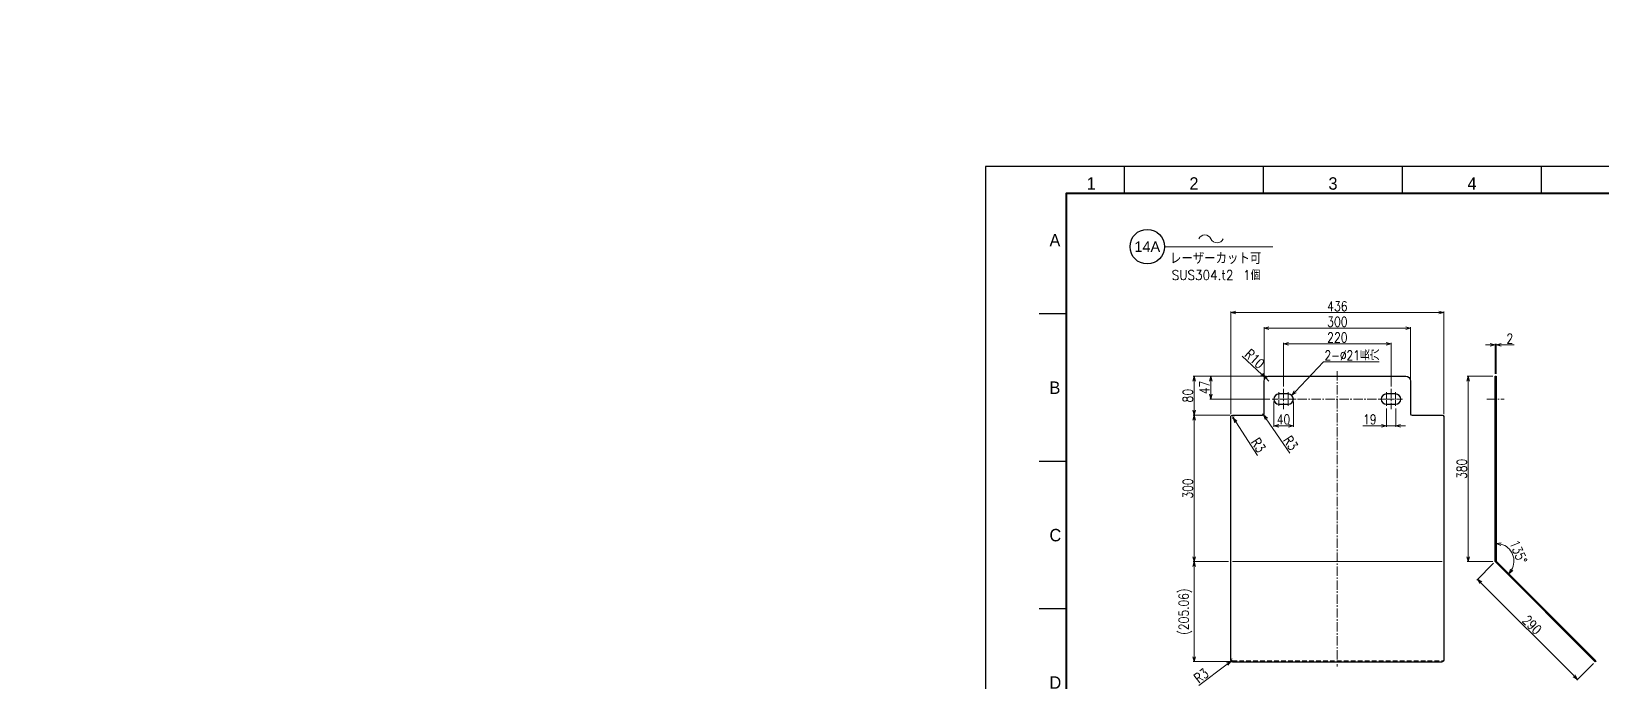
# Model space of a CAD drawing. Header units: millimetres. Extents: x 0 to 51411, y 0 to 16902.
# Drawn here: x 7030 to 10246, y 1986 to 3319 of the extents above; entities that cross this region are included whole.
import ezdxf
from ezdxf import colors
from ezdxf.entities.mleader import LeaderData, LeaderLine
from ezdxf.enums import TextEntityAlignment as Align
from ezdxf.math import Vec2, Vec3

# ---------------------------------------------------------------- set-up
doc = ezdxf.new("R2010")
doc.units = ezdxf.units.MM
doc.linetypes.add('CENTER2', pattern=[28.575, 19.05, -3.175, 3.175, -3.175])
doc.linetypes.add('HIDDEN2', pattern=[4.7625, 3.175, -1.5875])
for name, color, linetype, lineweight in [('01_外形線', 7, 'Continuous', 25), ('02_細線', 5, 'Continuous', 13), ('03_かくれ線', 6, 'HIDDEN2', 13), ('04_中心線', 1, 'CENTER2', 9), ('06_文字', 7, 'Continuous', 13), ('07_寸法線', 3, 'Continuous', 9), ('99_図枠', 7, 'Continuous', 40)]:
    doc.layers.add(name, color=color, linetype=linetype, lineweight=lineweight)
doc.layers.add('10_補助線', color=8, linetype='Continuous', lineweight=13, plot=False)
doc.styles.add('KSS_TXT', font='txt.shx', dxfattribs={"bigfont": 'extfont2.shx'})
doc.styles.get("Standard").update_dxf_attribs({"font": 'arial.ttf'})
doc.styles.add('寸法用', font='simplex.shx', dxfattribs={"width": 0.8, "bigfont": '@extfont2.shx'})
doc.styles.add('表題用', font='MS PGothic.ttf')
doc.dimstyles.new('機械製図用', dxfattribs={"dimtxt": 3.5, "dimasz": 3.5, "dimexe": 2, "dimexo": 0, "dimgap": 1.2, "dimtad": 1, "dimdsep": 46, "dimtxsty": '寸法用', "dimblk": 'OPEN30', "dimcen": 0, "dimclrd": 256, "dimclre": 256, "dimclrt": 7, "dimazin": 2, "dimtm": 1e-09, "dimtfac": 0.75, "dimtmove": 0, "dimatfit": 3, "dimldrblk": 'OPEN30', "dimfxl": 1, "dimlwd": -1, "dimlwe": -1, "dimarcsym": 0})
doc.dimstyles.new('機械製図用$3', dxfattribs={"dimtxt": 3.5, "dimasz": 3.5, "dimexe": 2, "dimexo": 0, "dimgap": 1.2, "dimtad": 1, "dimtih": 1, "dimtoh": 1, "dimdsep": 46, "dimtxsty": '寸法用', "dimblk": 'OPEN30', "dimcen": 0, "dimsd1": 1, "dimclrd": 256, "dimclre": 256, "dimclrt": 7, "dimazin": 2, "dimtm": 1e-09, "dimtfac": 0.75, "dimtofl": 0, "dimtmove": 0, "dimatfit": 3, "dimldrblk": 'OPEN30', "dimfxl": 1, "dimlwd": -1, "dimlwe": -1, "dimarcsym": 0})

# ---------------------------------------------------------------- blocks, each defined once
blk = doc.blocks.new('_Open30')
at = {"color": 0, "linetype": 'ByBlock', "lineweight": -2}
for p, q in [((-1, 0.27), (0, 0)), ((0, 0), (-1, -0.27)), ((0, 0), (-1, 0))]:
    blk.add_line(p, q, dxfattribs=at)
blk = doc.blocks.new('*D937')
at = {"layer": '07_寸法線', "transparency": 16777216}
for p, q in [((9482.2, 2612.2), (9444.1, 2612.2)), ((9446.1, 2602.2), (9446.1, 2575.2)), ((9566.7, 2565.2), (9444.1, 2565.2))]:
    blk.add_line(p, q, dxfattribs=at)
at = {"layer": 'Defpoints', "color": 0, "transparency": 16777216}
for p in [(9487.2, 2612.2), (9446.1, 2565.2), (9571.7, 2565.2)]:
    blk.add_point(p, dxfattribs=at)
at = {"layer": '07_寸法線', "transparency": 16777216, "xscale": 10, "yscale": 10, "zscale": 10}
for p, rotation in [((9446.1, 2612.2), 90), ((9446.1, 2565.2), 270)]:
    blk.add_blockref('_Open30', p, dxfattribs=dict(at, rotation=rotation))
at = {"layer": '07_寸法線', "color": 7, "transparency": 16777216, "insert": (9433.1, 2588.7), "char_height": 20, "attachment_point": 5, "rotation": 90, "style": '寸法用'}
blk.add_mtext('47', dxfattribs=at)
blk = doc.blocks.new('*U928')
at = {"layer": '04_中心線', "color": 0, "linetype": 'CENTER2', "transparency": 16777216}
for p, q in [((-14, 0), (-2.1, 0)), ((0, 2.1), (0, 14)), ((2.1, 0), (14, 0)), ((0, -14), (0, -2.1))]:
    blk.add_line(p, q, dxfattribs=at)
at = {"layer": '04_中心線', "color": 0, "linetype": 'Continuous', "transparency": 16777216}
for p, q in [((-1.05, 0), (1.05, 0)), ((0, -1.05), (0, 1.05))]:
    blk.add_line(p, q, dxfattribs=at)
blk = doc.blocks.new('*U929')
at = {"layer": '04_中心線', "color": 0, "linetype": 'CENTER2', "transparency": 16777216}
for p, q in [((-14, 0), (-2.1, 0)), ((0, 2.1), (0, 14)), ((2.1, 0), (14, 0)), ((0, -14), (0, -2.1))]:
    blk.add_line(p, q, dxfattribs=at)
at = {"layer": '04_中心線', "color": 0, "linetype": 'Continuous', "transparency": 16777216}
for p, q in [((-1.05, 0), (1.05, 0)), ((0, -1.05), (0, 1.05))]:
    blk.add_line(p, q, dxfattribs=at)
blk = doc.blocks.new('*U926')
at = {"layer": '04_中心線', "color": 0, "linetype": 'CENTER2', "transparency": 16777216}
for p, q in [((-14, 0), (-2.1, 0)), ((0, 2.1), (0, 14)), ((2.1, 0), (14, 0)), ((0, -14), (0, -2.1))]:
    blk.add_line(p, q, dxfattribs=at)
at = {"layer": '04_中心線', "color": 0, "linetype": 'Continuous', "transparency": 16777216}
for p, q in [((-1.05, 0), (1.05, 0)), ((0, -1.05), (0, 1.05))]:
    blk.add_line(p, q, dxfattribs=at)
blk = doc.blocks.new('*U927')
at = {"layer": '04_中心線', "color": 0, "linetype": 'CENTER2', "transparency": 16777216}
for p, q in [((-14, 0), (-2.1, 0)), ((0, 2.1), (0, 14)), ((2.1, 0), (14, 0)), ((0, -14), (0, -2.1))]:
    blk.add_line(p, q, dxfattribs=at)
at = {"layer": '04_中心線', "color": 0, "linetype": 'Continuous', "transparency": 16777216}
for p, q in [((-1.05, 0), (1.05, 0)), ((0, -1.05), (0, 1.05))]:
    blk.add_line(p, q, dxfattribs=at)
blk = doc.blocks.new('*D932')
at = {"layer": '07_寸法線', "transparency": 16777216}
for p, q in [((9595.2, 2591.2), (9595.2, 2680.3)), ((9805.2, 2678.3), (9605.2, 2678.3)), ((9815.2, 2591.2), (9815.2, 2680.3))]:
    blk.add_line(p, q, dxfattribs=at)
at = {"layer": 'Defpoints', "color": 0, "transparency": 16777216}
for p in [(9595.2, 2678.3), (9595.2, 2586.2), (9815.2, 2586.2)]:
    blk.add_point(p, dxfattribs=at)
at = {"layer": '07_寸法線', "transparency": 16777216, "xscale": 10, "yscale": 10, "zscale": 10, "rotation": 180}
blk.add_blockref('_Open30', (9595.2, 2678.3), dxfattribs=at)
at = {"layer": '07_寸法線', "transparency": 16777216, "xscale": 10, "yscale": 10, "zscale": 10}
blk.add_blockref('_Open30', (9815.2, 2678.3), dxfattribs=at)
at = {"layer": '07_寸法線', "color": 7, "transparency": 16777216, "insert": (9705.2, 2691.3), "char_height": 20, "attachment_point": 5, "style": '寸法用'}
blk.add_mtext('220', dxfattribs=at)
blk = doc.blocks.new('*D936')
at = {"layer": '07_寸法線', "transparency": 16777216}
for p, q in [((9555.2, 2607.2), (9555.2, 2712.4)), ((9845.2, 2710.4), (9565.2, 2710.4)), ((9855.2, 2607.2), (9855.2, 2712.4))]:
    blk.add_line(p, q, dxfattribs=at)
at = {"layer": 'Defpoints', "color": 0, "transparency": 16777216}
for p in [(9555.2, 2710.4), (9555.2, 2602.2), (9855.2, 2602.2)]:
    blk.add_point(p, dxfattribs=at)
at = {"layer": '07_寸法線', "transparency": 16777216, "xscale": 10, "yscale": 10, "zscale": 10, "rotation": 180}
blk.add_blockref('_Open30', (9555.2, 2710.4), dxfattribs=at)
at = {"layer": '07_寸法線', "transparency": 16777216, "xscale": 10, "yscale": 10, "zscale": 10}
blk.add_blockref('_Open30', (9855.2, 2710.4), dxfattribs=at)
at = {"layer": '07_寸法線', "color": 7, "transparency": 16777216, "insert": (9705.2, 2723.4), "char_height": 20, "attachment_point": 5, "style": '寸法用'}
blk.add_mtext('300', dxfattribs=at)
blk = doc.blocks.new('*D933')
at = {"layer": '07_寸法線', "transparency": 16777216}
for p, q in [((9487.2, 2534.2), (9487.2, 2744.4)), ((9913.2, 2742.4), (9497.2, 2742.4)), ((9923.2, 2534.2), (9923.2, 2744.4))]:
    blk.add_line(p, q, dxfattribs=at)
at = {"layer": 'Defpoints', "color": 0, "transparency": 16777216}
for p in [(9487.2, 2742.4), (9487.2, 2529.2), (9923.2, 2529.2)]:
    blk.add_point(p, dxfattribs=at)
at = {"layer": '07_寸法線', "transparency": 16777216, "xscale": 10, "yscale": 10, "zscale": 10, "rotation": 180}
blk.add_blockref('_Open30', (9487.2, 2742.4), dxfattribs=at)
at = {"layer": '07_寸法線', "transparency": 16777216, "xscale": 10, "yscale": 10, "zscale": 10}
blk.add_blockref('_Open30', (9923.2, 2742.4), dxfattribs=at)
at = {"layer": '07_寸法線', "color": 7, "transparency": 16777216, "insert": (9705.2, 2755.4), "char_height": 20, "attachment_point": 5, "style": '寸法用'}
blk.add_mtext('436', dxfattribs=at)
blk = doc.blocks.new('*D934')
at = {"layer": '07_寸法線', "transparency": 16777216}
for p, q in [((9805.7, 2546.2), (9805.7, 2508.5)), ((9824.7, 2546.2), (9824.7, 2508.5)), ((9795.7, 2510.5), (9757.6, 2510.5)), ((9824.7, 2510.5), (9805.7, 2510.5)), ((9834.7, 2510.5), (9844.7, 2510.5))]:
    blk.add_line(p, q, dxfattribs=at)
at = {"layer": 'Defpoints', "color": 0, "transparency": 16777216}
for p in [(9805.7, 2551.2), (9824.7, 2551.2), (9805.7, 2510.5)]:
    blk.add_point(p, dxfattribs=at)
at = {"layer": '07_寸法線', "transparency": 16777216, "xscale": 10, "yscale": 10, "zscale": 10}
blk.add_blockref('_Open30', (9805.7, 2510.5), dxfattribs=at)
at = {"layer": '07_寸法線', "transparency": 16777216, "xscale": 10, "yscale": 10, "zscale": 10, "rotation": 180}
blk.add_blockref('_Open30', (9824.7, 2510.5), dxfattribs=at)
at = {"layer": '07_寸法線', "color": 7, "transparency": 16777216, "insert": (9771.6, 2523.5), "char_height": 20, "attachment_point": 5, "style": '寸法用'}
blk.add_mtext('19', dxfattribs=at)
blk = doc.blocks.new('*D935')
at = {"layer": '07_寸法線', "transparency": 16777216}
for p, q in [((9575.2, 2560.2), (9575.2, 2508.5)), ((9615.2, 2560.2), (9615.2, 2508.5)), ((9605.2, 2510.5), (9585.2, 2510.5))]:
    blk.add_line(p, q, dxfattribs=at)
at = {"layer": 'Defpoints', "color": 0, "transparency": 16777216}
for p in [(9575.2, 2565.2), (9615.2, 2565.2), (9575.2, 2510.5)]:
    blk.add_point(p, dxfattribs=at)
at = {"layer": '07_寸法線', "transparency": 16777216, "xscale": 10, "yscale": 10, "zscale": 10, "rotation": 180}
blk.add_blockref('_Open30', (9575.2, 2510.5), dxfattribs=at)
at = {"layer": '07_寸法線', "transparency": 16777216, "xscale": 10, "yscale": 10, "zscale": 10}
blk.add_blockref('_Open30', (9615.2, 2510.5), dxfattribs=at)
at = {"layer": '07_寸法線', "color": 7, "transparency": 16777216, "insert": (9595.2, 2523.5), "char_height": 20, "attachment_point": 5, "style": '寸法用'}
blk.add_mtext('40', dxfattribs=at)
blk = doc.blocks.new('*D930')
at = {"layer": '07_寸法線', "transparency": 16777216}
for p, q in [((9676.7, 2641.6), (9618.7, 2580.1)), ((9790.8, 2641.6), (9676.7, 2641.6))]:
    blk.add_line(p, q, dxfattribs=at)
at = {"layer": 'Defpoints', "color": 0, "transparency": 16777216}
for p in [(9597.5, 2557.6), (9611.9, 2572.9)]:
    blk.add_point(p, dxfattribs=at)
at = {"layer": '07_寸法線', "transparency": 16777216, "xscale": 10, "yscale": 10, "zscale": 10, "rotation": 226.676243985185}
blk.add_blockref('_Open30', (9611.9, 2572.9), dxfattribs=at)
at = {"layer": '07_寸法線', "color": 7, "transparency": 16777216, "insert": (9735.3, 2654.6), "char_height": 20, "attachment_point": 5, "style": '寸法用'}
blk.add_mtext('2-∅21長穴', dxfattribs=at)
blk = doc.blocks.new('*D931')
at = {"layer": '07_寸法線', "transparency": 16777216}
for p, q in [((9560.2, 2612.2), (9410, 2612.2)), ((9412, 2602.2), (9412, 2542.2)), ((9485.2, 2532.2), (9410, 2532.2))]:
    blk.add_line(p, q, dxfattribs=at)
at = {"layer": 'Defpoints', "color": 0, "transparency": 16777216}
for p in [(9565.2, 2612.2), (9412, 2532.2), (9490.2, 2532.2)]:
    blk.add_point(p, dxfattribs=at)
at = {"layer": '07_寸法線', "transparency": 16777216, "xscale": 10, "yscale": 10, "zscale": 10}
for p, rotation in [((9412, 2612.2), 90), ((9412, 2532.2), 270)]:
    blk.add_blockref('_Open30', p, dxfattribs=dict(at, rotation=rotation))
at = {"layer": '07_寸法線', "color": 7, "transparency": 16777216, "insert": (9399, 2572.2), "char_height": 20, "attachment_point": 5, "rotation": 90, "style": '寸法用'}
blk.add_mtext('80', dxfattribs=at)
blk = doc.blocks.new('*D938')
at = {"layer": '07_寸法線', "transparency": 16777216}
for p, q in [((9485.2, 2532.2), (9410, 2532.2)), ((9412, 2522.2), (9412, 2242.2)), ((9482.2, 2232.2), (9410, 2232.2))]:
    blk.add_line(p, q, dxfattribs=at)
at = {"layer": 'Defpoints', "color": 0, "transparency": 16777216}
for p in [(9490.2, 2532.2), (9412, 2232.2), (9487.2, 2232.2)]:
    blk.add_point(p, dxfattribs=at)
at = {"layer": '07_寸法線', "transparency": 16777216, "xscale": 10, "yscale": 10, "zscale": 10}
for p, rotation in [((9412, 2532.2), 90), ((9412, 2232.2), 270)]:
    blk.add_blockref('_Open30', p, dxfattribs=dict(at, rotation=rotation))
at = {"layer": '07_寸法線', "color": 7, "transparency": 16777216, "insert": (9399, 2382.2), "char_height": 20, "attachment_point": 5, "rotation": 90, "style": '寸法用'}
blk.add_mtext('300', dxfattribs=at)
blk = doc.blocks.new('*D940')
at = {"layer": '07_寸法線', "transparency": 16777216}
for p, q in [((9482.2, 2232.2), (9410, 2232.2)), ((9412, 2222.2), (9412, 2037.2)), ((9485.2, 2027.2), (9410, 2027.2))]:
    blk.add_line(p, q, dxfattribs=at)
at = {"layer": 'Defpoints', "color": 0, "transparency": 16777216}
for p in [(9487.2, 2232.2), (9412, 2027.2), (9490.2, 2027.2)]:
    blk.add_point(p, dxfattribs=at)
at = {"layer": '07_寸法線', "transparency": 16777216, "xscale": 10, "yscale": 10, "zscale": 10}
for p, rotation in [((9412, 2232.2), 90), ((9412, 2027.2), 270)]:
    blk.add_blockref('_Open30', p, dxfattribs=dict(at, rotation=rotation))
at = {"layer": '07_寸法線', "color": 7, "transparency": 16777216, "insert": (9393.8, 2129.7), "char_height": 20, "attachment_point": 5, "rotation": 90, "style": '寸法用'}
blk.add_mtext('(205.06)', dxfattribs=at)
blk = doc.blocks.new('AM_BALLOON1')
at = {"transparency": 16777216}
blk.add_circle((0, 0), 5, dxfattribs=at)
blk.add_attdef('B_NUMBER', text='', height=3, dxfattribs=at).set_placement((0, 0), align=Align.MIDDLE_CENTER)
blk = doc.blocks.new('_OPEN')
at = {"color": 0, "linetype": 'ByBlock'}
for p, q in [((-1, 0.17), (0, 0)), ((0, 0), (-1, -0.17)), ((0, 0), (-1, 0))]:
    blk.add_line(p, q, dxfattribs=at)
blk = doc.blocks.new('*D1116')
at = {"layer": '07_寸法線', "transparency": 16777216}
for p, q in [((10023.5, 2612.2), (9971.3, 2612.2)), ((9973.3, 2602.2), (9973.3, 2242.2)), ((10023.5, 2232.2), (9971.3, 2232.2))]:
    blk.add_line(p, q, dxfattribs=at)
at = {"layer": 'Defpoints', "color": 0, "transparency": 16777216}
for p in [(10028.5, 2612.2), (9973.3, 2232.2), (10028.5, 2232.2)]:
    blk.add_point(p, dxfattribs=at)
at = {"layer": '07_寸法線', "transparency": 16777216, "xscale": 10, "yscale": 10, "zscale": 10}
for p, rotation in [((9973.3, 2612.2), 90), ((9973.3, 2232.2), 270)]:
    blk.add_blockref('_Open30', p, dxfattribs=dict(at, rotation=rotation))
at = {"layer": '07_寸法線', "color": 7, "transparency": 16777216, "insert": (9960.3, 2422.2), "char_height": 20, "attachment_point": 5, "rotation": 90, "style": '寸法用'}
blk.add_mtext('380', dxfattribs=at)
blk = doc.blocks.new('*D1117')
at = {"layer": '07_寸法線', "transparency": 16777216}
for p, q in [((10025, 2228.7), (9990.8, 2194.5)), ((9999.3, 2188.9), (10190.2, 1998)), ((10230, 2023.6), (10195.9, 1989.5))]:
    blk.add_line(p, q, dxfattribs=at)
at = {"layer": 'Defpoints', "color": 0, "transparency": 16777216}
for p in [(10028.5, 2232.2), (10233.6, 2027.2), (10197.3, 1990.9)]:
    blk.add_point(p, dxfattribs=at)
at = {"layer": '07_寸法線', "transparency": 16777216, "xscale": 10, "yscale": 10, "zscale": 10}
for p, rotation in [((9992.2, 2196), 135.000000000001), ((10197.3, 1990.9), 315.000000000001)]:
    blk.add_blockref('_Open30', p, dxfattribs=dict(at, rotation=rotation))
at = {"layer": '07_寸法線', "color": 7, "transparency": 16777216, "insert": (10104, 2102.6), "char_height": 20, "attachment_point": 5, "rotation": 315, "style": '寸法用'}
blk.add_mtext('290', dxfattribs=at)
blk = doc.blocks.new('*D1114')
at = {"layer": '07_寸法線', "transparency": 16777216}
blk.add_arc((10030.5, 2233.1), 36.4, 330.7827, 74.2173, dxfattribs=at)
at = {"layer": 'Defpoints', "color": 0, "transparency": 16777216}
for p in [(10030.5, 2532.2), (10030.5, 2233.9), (10031.1, 2232.5), (10066.9, 2233.1), (10235, 2028.6)]:
    blk.add_point(p, dxfattribs=at)
at = {"layer": '07_寸法線', "transparency": 16777216, "xscale": 10, "yscale": 10, "zscale": 10}
for p, rotation in [((10030.5, 2269.5), 172.1086465628188), ((10056.3, 2207.3), 232.8913534371822)]:
    blk.add_blockref('_Open30', p, dxfattribs=dict(at, rotation=rotation))
at = {"layer": '07_寸法線', "color": 7, "transparency": 16777216, "insert": (10076.2, 2252), "char_height": 20, "attachment_point": 5, "rotation": 292.5, "style": '寸法用'}
blk.add_mtext('135°', dxfattribs=at)
blk = doc.blocks.new('*D1115')
at = {"layer": '07_寸法線', "transparency": 16777216}
for p, q in [((10018.5, 2676.1), (10008.5, 2676.1)), ((10028.5, 2617.2), (10028.5, 2678.1)), ((10028.5, 2676.1), (10030.5, 2676.1)), ((10030.5, 2617.2), (10030.5, 2678.1)), ((10040.5, 2676.1), (10067.2, 2676.1))]:
    blk.add_line(p, q, dxfattribs=at)
at = {"layer": 'Defpoints', "color": 0, "transparency": 16777216}
for p in [(10030.5, 2676.1), (10028.5, 2612.2), (10030.5, 2612.2)]:
    blk.add_point(p, dxfattribs=at)
at = {"layer": '07_寸法線', "transparency": 16777216, "xscale": 10, "yscale": 10, "zscale": 10}
blk.add_blockref('_Open30', (10028.5, 2676.1), dxfattribs=at)
at = {"layer": '07_寸法線', "transparency": 16777216, "xscale": 10, "yscale": 10, "zscale": 10, "rotation": 180}
blk.add_blockref('_Open30', (10030.5, 2676.1), dxfattribs=at)
at = {"layer": '07_寸法線', "color": 7, "transparency": 16777216, "insert": (10058.8, 2689.1), "char_height": 20, "attachment_point": 5, "style": '寸法用'}
blk.add_mtext('2', dxfattribs=at)
blk = doc.blocks.new('*D1118')
at = {"layer": '07_寸法線', "transparency": 16777216}
for p, q in [((9510.5, 2653.4), (9550.6, 2615.9)), ((9565.2, 2602.2), (9557.9, 2609.1))]:
    blk.add_line(p, q, dxfattribs=at)
blk.add_arc((9565.2, 2602.2), 10, 90, 148.3055, dxfattribs=at)
at = {"layer": 'Defpoints', "color": 0, "transparency": 16777216}
for p in [(9557.9, 2609.1), (9565.2, 2602.2)]:
    blk.add_point(p, dxfattribs=at)
at = {"layer": '07_寸法線', "transparency": 16777216, "xscale": 10, "yscale": 10, "zscale": 10, "rotation": 316.8463070985426}
blk.add_blockref('_Open30', (9557.9, 2609.1), dxfattribs=at)
at = {"layer": '07_寸法線', "color": 7, "transparency": 16777216, "insert": (9535.8, 2647.6), "char_height": 20, "attachment_point": 5, "rotation": 316.8463, "style": '寸法用'}
blk.add_mtext('R10', dxfattribs=at)
blk = doc.blocks.new('*D1119')
at = {"layer": '07_寸法線', "transparency": 16777216}
for p, q in [((9552.2, 2535.2), (9553.9, 2532.8)), ((9608.1, 2454.4), (9559.6, 2524.5))]:
    blk.add_line(p, q, dxfattribs=at)
blk.add_arc((9552.2, 2535.2), 3, 270, 342.8836, dxfattribs=at)
at = {"layer": 'Defpoints', "color": 0, "transparency": 16777216}
for p in [(9552.2, 2535.2), (9553.9, 2532.8)]:
    blk.add_point(p, dxfattribs=at)
at = {"layer": '07_寸法線', "transparency": 16777216, "xscale": 10, "yscale": 10, "zscale": 10, "rotation": 124.6864027787888}
blk.add_blockref('_Open30', (9553.9, 2532.8), dxfattribs=at)
at = {"layer": '07_寸法線', "color": 7, "transparency": 16777216, "insert": (9609.5, 2475.2), "char_height": 20, "attachment_point": 5, "rotation": 304.6864, "style": '寸法用'}
blk.add_mtext('R3', dxfattribs=at)
blk = doc.blocks.new('*D1120')
at = {"layer": '07_寸法線', "transparency": 16777216}
for p, q in [((9490.2, 2529.2), (9491.8, 2526.7)), ((9541.5, 2449.8), (9497.2, 2518.3))]:
    blk.add_line(p, q, dxfattribs=at)
blk.add_arc((9490.2, 2529.2), 3, 264.7007, 0, dxfattribs=at)
at = {"layer": 'Defpoints', "color": 0, "transparency": 16777216}
for p in [(9490.2, 2529.2), (9491.8, 2526.7)]:
    blk.add_point(p, dxfattribs=at)
at = {"layer": '07_寸法線', "transparency": 16777216, "xscale": 10, "yscale": 10, "zscale": 10, "rotation": 122.8979136917908}
blk.add_blockref('_Open30', (9491.8, 2526.7), dxfattribs=at)
at = {"layer": '07_寸法線', "color": 7, "transparency": 16777216, "insert": (9543.5, 2470.6), "char_height": 20, "attachment_point": 5, "rotation": 302.8979, "style": '寸法用'}
blk.add_mtext('R3', dxfattribs=at)
blk = doc.blocks.new('*D1121')
at = {"layer": '07_寸法線', "transparency": 16777216}
for p, q in [((9489.9, 2030.2), (9487.5, 2028.4)), ((9421.3, 1978.3), (9479.5, 2022.3))]:
    blk.add_line(p, q, dxfattribs=at)
blk.add_arc((9489.9, 2030.2), 3, 90, 255.3041, dxfattribs=at)
at = {"layer": 'Defpoints', "color": 0, "transparency": 16777216}
for p in [(9487.5, 2028.4), (9489.9, 2030.2)]:
    blk.add_point(p, dxfattribs=at)
at = {"layer": '07_寸法線', "transparency": 16777216, "xscale": 10, "yscale": 10, "zscale": 10, "rotation": 37.1069218218463}
blk.add_blockref('_Open30', (9487.5, 2028.4), dxfattribs=at)
at = {"layer": '07_寸法線', "color": 7, "transparency": 16777216, "insert": (9426.5, 1998.5), "char_height": 20, "attachment_point": 5, "rotation": 37.1069, "style": '寸法用'}
blk.add_mtext('R3', dxfattribs=at)
blk = doc.blocks.new('p1ba05')
for centre, start, end in [((-2.95, 0.29), 24.2276, 155.5758), ((0, 1.62), 204.2276, 335.5758)]:
    blk.add_arc(centre, 1.62, start, end)

msp = doc.modelspace()

# ---------------------------------------------------------------- linework, layer by layer
at = {"layer": '01_外形線'}
msp.add_line((10028.508, 2532.224), (10030.508, 2532.224), dxfattribs=at)
msp.add_lwpolyline([(9487.159, 2029.284), (9487.159, 2529.224, -0.41421356), (9490.159, 2532.224), (9552.159, 2532.224, 0.41421356), (9555.159, 2535.224), (9555.159, 2602.224, -0.41421356), (9565.159, 2612.224), (9845.159, 2612.224, -0.41421356), (9855.159, 2602.224), (9855.159, 2535.224, 0.41421356), (9858.159, 2532.224), (9920.159, 2532.224, -0.41421356), (9923.159, 2529.224), (9923.159, 2029.284)], format="xyb", dxfattribs=at)
for points in [[(10030.508, 2233.881, 0.19891237), (10031.094, 2232.466), (10234.983, 2028.577), (10233.569, 2027.163), (10029.679, 2231.052, -0.19891237), (10028.508, 2233.881), (10028.508, 2532.224), (10028.508, 2612.224), (10030.508, 2612.224), (10030.508, 2532.224)], [(9604.659, 2575.724), (9585.659, 2575.724, 1), (9585.659, 2554.724), (9604.659, 2554.724, 1)], [(9824.659, 2575.724), (9805.659, 2575.724, 1), (9805.659, 2554.724), (9824.659, 2554.724, 1)]]:
    msp.add_lwpolyline(points, format="xyb", close=True, dxfattribs=at)
msp.add_lwpolyline([(9490.159, 2027.164), (9920.159, 2027.164)], dxfattribs=at)
msp.add_ellipse((9490.159, 2029.284), major_axis=(-3, 0), ratio=0.70666667, start_param=0, end_param=1.57079633, dxfattribs=at)
at = {"layer": '01_外形線', "extrusion": (0, 0, -1)}
msp.add_ellipse((9920.159, 2029.284), major_axis=(3, 0), ratio=0.70666667, start_param=0, end_param=1.57079633, dxfattribs=at)
at = {"layer": '02_細線'}
msp.add_line((9920.159, 2232.224), (9490.159, 2232.224), dxfattribs=at)
at = {"layer": '03_かくれ線', "ltscale": 3}
for p, q in [((10028.508, 2575.724), (10030.508, 2575.724)), ((10028.508, 2554.724), (10030.508, 2554.724)), ((9490.159, 2028.574), (9920.159, 2028.574))]:
    msp.add_line(p, q, dxfattribs=at)
msp.add_ellipse((9490.159, 2030.694), major_axis=(-3, 0), ratio=0.70666667, start_param=0, end_param=1.57079633, dxfattribs=at)
at = {"layer": '03_かくれ線', "ltscale": 3, "extrusion": (0, 0, -1)}
msp.add_ellipse((9920.159, 2030.694), major_axis=(3, 0), ratio=0.70666667, start_param=0, end_param=1.57079633, dxfattribs=at)
at = {"layer": '04_中心線'}
for p, q in [((9705.159, 2622.224), (9705.159, 2017.164)), ((9595.159, 2586.224), (9595.159, 2544.224)), ((9815.159, 2586.224), (9815.159, 2544.224)), ((9595.159, 2565.224), (9815.159, 2565.224)), ((10011.565, 2565.224), (10046.951, 2565.224))]:
    msp.add_line(p, q, dxfattribs=at)
at = {"layer": '07_寸法線'}
msp.add_line((9351.402, 2877.446), (9573.169, 2877.446), dxfattribs=at)
at = {"layer": '10_補助線'}
for p, q in [((10029.508, 2612.224), (10029.508, 2233.881)), ((10028.508, 2233.881), (10030.508, 2233.881)), ((10029.679, 2231.052), (10031.094, 2232.466)), ((10030.387, 2231.759), (10234.276, 2027.87))]:
    msp.add_line(p, q, dxfattribs=at)
for points in [[(10028.508, 2233.881), (10028.508, 2232.224), (10029.679, 2231.052)], [(10030.508, 2233.881), (10030.508, 2233.052), (10031.094, 2232.466)]]:
    msp.add_lwpolyline(points, dxfattribs=at)
msp.add_arc((10032.508, 2233.881), 3, 180, 225, dxfattribs=at)
at = {"layer": '99_図枠', "lineweight": 25}
for p, q in [((9269.047, 2986.574), (9269.047, 3041.731)), ((9553.87, 2986.574), (9553.87, 3041.731)), ((9838.693, 2986.574), (9838.693, 3041.731)), ((10123.516, 2986.574), (10123.516, 3041.731)), ((9149.526, 2739.615), (9094.369, 2739.615)), ((9149.526, 2437.499), (9094.369, 2437.499)), ((9149.526, 2135.384), (9094.369, 2135.384))]:
    msp.add_line(p, q, dxfattribs=at)
at = {"layer": '99_図枠'}
msp.add_lwpolyline([(9149.526, 679.962), (12346.943, 679.962), (12346.943, 2986.574), (9149.526, 2986.574)], close=True, dxfattribs=at)
at = {"layer": 'Defpoints'}
msp.add_lwpolyline([(8984.224, 625.051), (12402.1, 625.051), (12402.1, 3041.731), (8984.224, 3041.731)], close=True, dxfattribs=at)

# ---------------------------------------------------------------- block references
at = {"layer": '04_中心線', "linetype": 'CENTER2', "rotation": 270}
for name, p in [('*U927', (9585.659, 2565.224)), ('*U926', (9604.659, 2565.224)), ('*U929', (9805.659, 2565.224)), ('*U928', (9824.659, 2565.224))]:
    msp.add_blockref(name, p, dxfattribs=at)
at = {"layer": '07_寸法線', "xscale": 8.50448454545454, "yscale": 8.50448454545454, "zscale": 8.50448454545454}
msp.add_blockref('p1ba05', (9458.82, 2885.199), dxfattribs=at)

# ---------------------------------------------------------------- texts
at = {"layer": '06_文字', "color": 3, "style": 'KSS_TXT', "width": 0.9}
for s, height, p in [('レーザーカット可', 23.625, (9362.282, 2841.863)), ('SUS304.t2\u30001個', 20, (9365.922, 2809.192))]:
    msp.add_text(s, height=height, dxfattribs=at).set_placement(p)
at = {"layer": '99_図枠', "lineweight": 13, "style": '表題用'}
for s, p in [('1', (9200.968, 2986.574)), ('2', (9411.459, 2986.574)), ('3', (9696.282, 2986.574)), ('4', (9981.105, 2986.574))]:
    msp.add_text(s, height=25.457, dxfattribs=at).set_placement(p, align=Align.BOTTOM_CENTER)
for s, p in [('A', (9115.583, 2890.673)), ('B', (9115.583, 2588.557)), ('C', (9115.583, 2286.442)), ('D', (9115.583, 1984.326))]:
    msp.add_text(s, height=25.457, dxfattribs=at).set_placement(p, align=Align.MIDDLE_LEFT)

# ---------------------------------------------------------------- dimensions: what is measured, and where the dimension line sits
at = {"layer": '07_寸法線'}
for base, p1, p2, picture, middle in [((9487.159, 2742.443), (9923.159, 2529.224), (9487.159, 2529.224), '*D933', (9705.159, 2755.443)), ((9555.159, 2710.435), (9855.159, 2602.224), (9555.159, 2602.224), '*D936', (9705.159, 2723.435)), ((9595.159, 2678.271), (9815.159, 2586.224), (9595.159, 2586.224), '*D932', (9705.159, 2691.271)), ((9575.159, 2510.483), (9615.159, 2565.224), (9575.159, 2565.224), '*D935', (9595.159, 2523.483)), ((9805.659, 2510.483), (9824.659, 2551.224), (9805.659, 2551.224), '*D934', (9771.611, 2523.483))]:
    dim = msp.add_linear_dim(base=base, p1=p1, p2=p2, dimstyle='機械製図用', override={"dimtxt": 20, "dimasz": 10, "dimexo": 5, "dimgap": 3}, dxfattribs=at)
    dim.commit()
    dim.dimension.update_dxf_attribs({"geometry": picture, "text_midpoint": middle})
for base, p1, p2, angle, picture, middle in [((10030.508, 2676.142), (10028.508, 2612.224), (10030.508, 2612.224), 180, '*D1115', (10058.841, 2689.142)), ((9412.002, 2532.224), (9565.159, 2612.224), (9490.159, 2532.224), 90, '*D931', (9399.002, 2572.224)), ((9446.059, 2565.224), (9487.159, 2612.224), (9571.659, 2565.224), 270, '*D937', (9433.059, 2588.724)), ((9973.284, 2232.224), (10028.508, 2612.224), (10028.508, 2232.224), 270, '*D1116', (9960.284, 2422.224)), ((9412.002, 2232.224), (9490.159, 2532.224), (9487.159, 2232.224), 90, '*D938', (9399.002, 2382.224))]:
    dim = msp.add_linear_dim(base=base, p1=p1, p2=p2, angle=angle, dimstyle='機械製図用', override={"dimtxt": 20, "dimasz": 10, "dimexo": 5, "dimgap": 3}, dxfattribs=at)
    dim.commit()
    dim.dimension.update_dxf_attribs({"geometry": picture, "text_midpoint": middle})
dim = msp.add_radius_dim(center=(9565.159, 2602.224), mpoint=(9557.864, 2609.063), dimstyle='機械製図用', override={"dimtxt": 20, "dimasz": 10, "dimgap": 3}, dxfattribs=at)
dim.commit()
dim.dimension.update_dxf_attribs({"geometry": '*D1118', "text_midpoint": (9535.803, 2647.566)})
dim = msp.add_diameter_dim_2p(p1=(9597.455, 2557.585), p2=(9611.863, 2572.862), text='2-<>長穴', dimstyle='機械製図用$3', override={"dimtxt": 20, "dimasz": 10, "dimgap": 3}, dxfattribs=at)
dim.commit()
dim.dimension.update_dxf_attribs({"geometry": '*D930', "text_midpoint": (9735.266, 2641.633), "dimtype": 163})
for center, mpoint, picture, middle in [((9490.159, 2529.224), (9491.788, 2526.705), '*D1120', (9532.633, 2463.564)), ((9552.159, 2535.224), (9553.866, 2532.757), '*D1119', (9598.788, 2467.849)), ((9489.857, 2030.164), (9487.464, 2028.354), '*D1121', (9434.357, 1988.179))]:
    dim = msp.add_radius_dim(center=center, mpoint=mpoint, dimstyle='機械製図用', override={"dimtxt": 20, "dimasz": 10, "dimgap": 3}, dxfattribs=at)
    dim.commit()
    dim.dimension.update_dxf_attribs({"geometry": picture, "text_midpoint": middle, "dimtype": 164})
dim = msp.add_angular_dim_2l(base=(10066.926, 2233.052), line1=((10031.094, 2232.466), (10234.983, 2028.577)), line2=((10030.508, 2532.224), (10030.508, 2233.881)), dimstyle='機械製図用', override={"dimtxt": 20, "dimasz": 10, "dimgap": 3}, dxfattribs=at)
dim.commit()
dim.dimension.update_dxf_attribs({"geometry": '*D1114', "text_midpoint": (10076.164, 2251.964)})
dim = msp.add_linear_dim(base=(9412.002, 2027.164), p1=(9487.159, 2232.224), p2=(9490.159, 2027.164), angle=90, text='(<>)', dimstyle='機械製図用', override={"dimtxt": 20, "dimasz": 10, "dimexo": 5, "dimgap": 3}, dxfattribs=at)
dim.commit()
dim.dimension.update_dxf_attribs({"geometry": '*D940', "text_midpoint": (9393.764, 2129.694)})
dim = msp.add_aligned_dim(p1=(10028.508, 2232.224), p2=(10233.569, 2027.163), distance=-51.29, dimstyle='機械製図用', override={"dimtxt": 20, "dimasz": 10, "dimexo": 5, "dimgap": 3}, dxfattribs=at)
dim.commit()
dim.dimension.update_dxf_attribs({"geometry": '*D1117', "text_midpoint": (10103.963, 2102.618)})

# ---------------------------------------------------------------- leaders
ml = msp.add_multileader_block('Standard', dxfattribs=at)
ml.set_content('AM_BALLOON1', color=256, scale=9.99939394)
ml.set_attribute('B_NUMBER', '14', width=0)
ml.set_leader_properties(color=256, linetype='ByLayer', lineweight=-1)
ml.set_arrow_properties(name='OPEN')
ml.build(insert=Vec2(0, 0))
ml.multileader.update_dxf_attribs({"leader_type": 0, "has_dogleg": 0, "text_right_attachment_type": 6, "dogleg_length": 0, "arrow_head_size": 5, "scale": 2, "block_connection_type": 1})
ctx = ml.context
ctx.base_point, ctx.scale, ctx.char_height, ctx.arrow_head_size, ctx.landing_gap_size, ctx.plane_origin = Vec3(15649.352, 3268.539), 2, 10, 5, 5, Vec3(15649.352, 3268.539)
ctx.right_attachment, ctx.attachment_type = 6, 1
notes = []
notes.append((ctx, [(0, (0, 0, 0), (0, 0), (1, 0), 1, [])]))
ctx.block.insert = Vec3(15649.352, 3268.539)
ml = msp.add_multileader_block('Standard', dxfattribs=at)
ml.set_content('AM_BALLOON1', color=256, scale=9.99939394)
ml.set_attribute('B_NUMBER', '15', width=0)
ml.set_leader_properties(color=256, linetype='ByLayer', lineweight=-1)
ml.set_arrow_properties(name='OPEN')
ml.build(insert=Vec2(0, 0))
ml.multileader.update_dxf_attribs({"leader_type": 0, "has_dogleg": 0, "text_right_attachment_type": 6, "dogleg_length": 0, "arrow_head_size": 5, "scale": 2, "block_connection_type": 1})
ctx = ml.context
ctx.base_point, ctx.scale, ctx.char_height, ctx.arrow_head_size, ctx.landing_gap_size, ctx.plane_origin = Vec3(17579.344, 3268.539), 2, 10, 5, 5, Vec3(17579.344, 3268.539)
ctx.right_attachment, ctx.attachment_type = 6, 1
notes.append((ctx, [(0, (0, 0, 0), (0, 0), (1, 0), 1, [])]))
ctx.block.insert = Vec3(17579.344, 3268.539)
ml = msp.add_multileader_block('Standard', dxfattribs=at)
ml.set_content('AM_BALLOON1', color=256, scale=7.08707045)
ml.set_attribute('B_NUMBER', '28', width=0)
ml.set_leader_properties(color=256, linetype='ByLayer', lineweight=-1)
ml.set_arrow_properties(name='OPEN')
ml.build(insert=Vec2(0, 0))
ml.multileader.update_dxf_attribs({"leader_type": 0, "has_dogleg": 0, "text_right_attachment_type": 6, "dogleg_length": 0, "arrow_head_size": 3.544, "scale": 2.5, "block_connection_type": 1})
ctx = ml.context
ctx.base_point, ctx.scale, ctx.char_height, ctx.arrow_head_size, ctx.landing_gap_size, ctx.plane_origin = Vec3(32779.868, 3275.518), 2.5, 7.087, 3.544, 3.544, Vec3(32779.868, 3275.518)
ctx.right_attachment, ctx.attachment_type = 6, 1
notes.append((ctx, [(0, (0, 0, 0), (0, 0), (1, 0), 1, [])]))
ctx.block.insert = Vec3(32779.868, 3275.518)
ml = msp.add_multileader_block('Standard', dxfattribs=at)
ml.set_content('AM_BALLOON1', color=256, scale=7.08707045)
ml.set_attribute('B_NUMBER', '29', width=0)
ml.set_leader_properties(color=256, linetype='ByLayer', lineweight=-1)
ml.set_arrow_properties(name='OPEN')
ml.build(insert=Vec2(0, 0))
ml.multileader.update_dxf_attribs({"leader_type": 0, "has_dogleg": 0, "text_right_attachment_type": 6, "dogleg_length": 0, "arrow_head_size": 3.544, "scale": 2.5, "block_connection_type": 1})
ctx = ml.context
ctx.base_point, ctx.scale, ctx.char_height, ctx.arrow_head_size, ctx.landing_gap_size, ctx.plane_origin = Vec3(34667.768, 3275.518), 2.5, 7.087, 3.544, 3.544, Vec3(34667.768, 3275.518)
ctx.right_attachment, ctx.attachment_type = 6, 1
notes.append((ctx, [(0, (0, 0, 0), (0, 0), (1, 0), 1, [])]))
ctx.block.insert = Vec3(34667.768, 3275.518)
ml = msp.add_multileader_block('Standard', dxfattribs=at)
ml.set_content('AM_BALLOON1', color=256, scale=7.08707045)
ml.set_attribute('B_NUMBER', '27', width=0)
ml.set_leader_properties(color=256, linetype='ByLayer', lineweight=-1)
ml.set_arrow_properties(name='OPEN')
ml.build(insert=Vec2(0, 0))
ml.multileader.update_dxf_attribs({"leader_type": 0, "has_dogleg": 0, "text_right_attachment_type": 6, "dogleg_length": 0, "arrow_head_size": 3.544, "scale": 2.5, "block_connection_type": 1})
ctx = ml.context
ctx.base_point, ctx.scale, ctx.char_height, ctx.arrow_head_size, ctx.landing_gap_size, ctx.plane_origin = Vec3(30037.828, 2881.684), 2.5, 7.087, 3.544, 3.544, Vec3(30037.828, 2881.684)
ctx.right_attachment, ctx.attachment_type = 6, 1
notes.append((ctx, [(0, (0, 0, 0), (0, 0), (1, 0), 1, [])]))
ctx.block.insert = Vec3(30037.828, 2881.684)
ml = msp.add_multileader_block('Standard', dxfattribs=at)
ml.set_content('AM_BALLOON1', color=256, scale=7.08707045)
ml.set_attribute('B_NUMBER', '16', width=0)
ml.set_leader_properties(color=256, linetype='ByLayer', lineweight=-1)
ml.set_arrow_properties(name='OPEN')
ml.build(insert=Vec2(0, 0))
ml.multileader.update_dxf_attribs({"leader_type": 0, "has_dogleg": 0, "text_right_attachment_type": 6, "dogleg_length": 0, "arrow_head_size": 3.544, "scale": 2.5, "block_connection_type": 1})
ctx = ml.context
ctx.base_point, ctx.scale, ctx.char_height, ctx.arrow_head_size, ctx.landing_gap_size, ctx.plane_origin = Vec3(19821.386, 2879.797), 2.5, 7.087, 3.544, 3.544, Vec3(19821.386, 2879.797)
ctx.right_attachment, ctx.attachment_type = 6, 1
notes.append((ctx, [(0, (0, 0, 0), (0, 0), (1, 0), 1, [])]))
ctx.block.insert = Vec3(19821.386, 2879.797)
ml = msp.add_multileader_block('Standard', dxfattribs=at)
ml.set_content('AM_BALLOON1', color=256, scale=7.08707045)
ml.set_attribute('B_NUMBER', '17', width=0)
ml.set_leader_properties(color=256, linetype='ByLayer', lineweight=-1)
ml.set_arrow_properties(name='OPEN')
ml.build(insert=Vec2(0, 0))
ml.multileader.update_dxf_attribs({"leader_type": 0, "has_dogleg": 0, "text_right_attachment_type": 6, "dogleg_length": 0, "arrow_head_size": 3.544, "scale": 2.5, "block_connection_type": 1})
ctx = ml.context
ctx.base_point, ctx.scale, ctx.char_height, ctx.arrow_head_size, ctx.landing_gap_size, ctx.plane_origin = Vec3(21417.839, 2879.797), 2.5, 7.087, 3.544, 3.544, Vec3(21417.839, 2879.797)
ctx.right_attachment, ctx.attachment_type = 6, 1
notes.append((ctx, [(0, (0, 0, 0), (0, 0), (1, 0), 1, [])]))
ctx.block.insert = Vec3(21417.839, 2879.797)
ml = msp.add_multileader_block('Standard', dxfattribs=at)
ml.set_content('AM_BALLOON1', color=256, scale=7.08707045)
ml.set_attribute('B_NUMBER', '14A', width=0)
ml.set_leader_properties(color=256, linetype='ByLayer', lineweight=-1)
ml.set_arrow_properties(name='OPEN')
ml.build(insert=Vec2(0, 0))
ml.multileader.update_dxf_attribs({"leader_type": 0, "has_dogleg": 0, "text_right_attachment_type": 6, "dogleg_length": 0, "arrow_head_size": 3.544, "scale": 2.5, "block_connection_type": 1})
ctx = ml.context
ctx.base_point, ctx.scale, ctx.char_height, ctx.arrow_head_size, ctx.landing_gap_size, ctx.plane_origin = Vec3(9315.925, 2877.474), 2.5, 7.087, 3.544, 3.544, Vec3(9315.925, 2877.474)
ctx.right_attachment, ctx.attachment_type = 6, 1
notes.append((ctx, [(0, (0, 0, 0), (0, 0), (1, 0), 1, [])]))
ctx.block.insert = Vec3(9315.925, 2877.474)
ml = msp.add_multileader_block('Standard', dxfattribs=at)
ml.set_content('AM_BALLOON1', color=256, scale=7.08707045)
ml.set_attribute('B_NUMBER', '26', width=0)
ml.set_leader_properties(color=256, linetype='ByLayer', lineweight=-1)
ml.set_arrow_properties(name='OPEN')
ml.build(insert=Vec2(0, 0))
ml.multileader.update_dxf_attribs({"leader_type": 0, "has_dogleg": 0, "text_right_attachment_type": 6, "dogleg_length": 0, "arrow_head_size": 3.544, "scale": 2.5, "block_connection_type": 1})
ctx = ml.context
ctx.base_point, ctx.scale, ctx.char_height, ctx.arrow_head_size, ctx.landing_gap_size, ctx.plane_origin = Vec3(28646.004, 2598.075), 2.5, 7.087, 3.544, 3.544, Vec3(28646.004, 2598.075)
ctx.right_attachment, ctx.attachment_type = 6, 1
notes.append((ctx, [(0, (0, 0, 0), (0, 0), (1, 0), 1, [])]))
ctx.block.insert = Vec3(28646.004, 2598.075)
ml = msp.add_multileader_block('Standard', dxfattribs=at)
ml.set_content('AM_BALLOON1', color=256, scale=7.08707045)
ml.set_attribute('B_NUMBER', '14B', width=0)
ml.set_leader_properties(color=256, linetype='ByLayer', lineweight=-1)
ml.set_arrow_properties(name='OPEN')
ml.build(insert=Vec2(0, 0))
ml.multileader.update_dxf_attribs({"leader_type": 0, "has_dogleg": 0, "text_right_attachment_type": 6, "dogleg_length": 0, "arrow_head_size": 3.544, "scale": 2.5, "block_connection_type": 1})
ctx = ml.context
ctx.base_point, ctx.scale, ctx.char_height, ctx.arrow_head_size, ctx.landing_gap_size, ctx.plane_origin = Vec3(10463.6, 2579.246), 2.5, 7.087, 3.544, 3.544, Vec3(10463.6, 2579.246)
ctx.right_attachment, ctx.attachment_type = 6, 1
notes.append((ctx, [(0, (0, 0, 0), (0, 0), (1, 0), 1, [])]))
ctx.block.insert = Vec3(10463.6, 2579.246)
ml = msp.add_multileader_block('Standard', dxfattribs=at)
ml.set_content('AM_BALLOON1', color=256, scale=5.62465909)
ml.set_attribute('B_NUMBER', '15A', width=0)
ml.set_leader_properties(color=256, linetype='ByLayer', lineweight=-1)
ml.set_arrow_properties(name='OPEN')
ml.build(insert=Vec2(0, 0))
ml.multileader.update_dxf_attribs({"leader_type": 0, "has_dogleg": 0, "text_right_attachment_type": 6, "dogleg_length": 0, "arrow_head_size": 2.812, "scale": 2.5, "block_connection_type": 1})
ctx = ml.context
ctx.base_point, ctx.scale, ctx.char_height, ctx.arrow_head_size, ctx.landing_gap_size, ctx.plane_origin = Vec3(12819.208, 2235.508), 2.5, 5.625, 2.812, 2.812, Vec3(12819.208, 2235.508)
ctx.right_attachment, ctx.attachment_type = 6, 1
notes.append((ctx, [(0, (0, 0, 0), (0, 0), (1, 0), 1, [])]))
ctx.block.insert = Vec3(12819.208, 2235.508)
ml = msp.add_multileader_block('Standard', dxfattribs=at)
ml.set_content('AM_BALLOON1', color=256, scale=5.62465909)
ml.set_attribute('B_NUMBER', '20', width=0)
ml.set_leader_properties(color=256, linetype='ByLayer', lineweight=-1)
ml.set_arrow_properties(name='OPEN')
ml.build(insert=Vec2(0, 0))
ml.multileader.update_dxf_attribs({"leader_type": 0, "has_dogleg": 0, "text_right_attachment_type": 6, "dogleg_length": 0, "arrow_head_size": 2.812, "scale": 2.5, "block_connection_type": 1})
ctx = ml.context
ctx.base_point, ctx.scale, ctx.char_height, ctx.arrow_head_size, ctx.landing_gap_size, ctx.plane_origin = Vec3(25957.692, 2209.708), 2.5, 5.625, 2.812, 2.812, Vec3(25957.692, 2209.708)
ctx.right_attachment, ctx.attachment_type = 6, 1
notes.append((ctx, [(0, (0, 0, 0), (0, 0), (1, 0), 1, [])]))
ctx.block.insert = Vec3(25957.692, 2209.708)
ml = msp.add_multileader_block('Standard', dxfattribs=at)
ml.set_content('AM_BALLOON1', color=256, scale=5.62465909)
ml.set_attribute('B_NUMBER', '23', width=0)
ml.set_leader_properties(color=256, linetype='ByLayer', lineweight=-1)
ml.set_arrow_properties(name='OPEN')
ml.build(insert=Vec2(0, 0))
ml.multileader.update_dxf_attribs({"leader_type": 0, "has_dogleg": 0, "text_right_attachment_type": 6, "dogleg_length": 0, "arrow_head_size": 2.812, "scale": 2.5, "block_connection_type": 1})
ctx = ml.context
ctx.base_point, ctx.scale, ctx.char_height, ctx.arrow_head_size, ctx.landing_gap_size, ctx.plane_origin = Vec3(27229.911, 2209.708), 2.5, 5.625, 2.812, 2.812, Vec3(27229.911, 2209.708)
ctx.right_attachment, ctx.attachment_type = 6, 1
notes.append((ctx, [(0, (0, 0, 0), (0, 0), (1, 0), 1, [])]))
ctx.block.insert = Vec3(27229.911, 2209.708)
ml = msp.add_multileader_block('Standard', dxfattribs=at)
ml.set_content('AM_BALLOON1', color=256, scale=5.62465909)
ml.set_attribute('B_NUMBER', '19', width=0)
ml.set_leader_properties(color=256, linetype='ByLayer', lineweight=-1)
ml.set_arrow_properties(name='OPEN')
ml.build(insert=Vec2(0, 0))
ml.multileader.update_dxf_attribs({"leader_type": 0, "has_dogleg": 0, "text_right_attachment_type": 6, "dogleg_length": 0, "arrow_head_size": 2.812, "scale": 2.5, "block_connection_type": 1})
ctx = ml.context
ctx.base_point, ctx.scale, ctx.char_height, ctx.arrow_head_size, ctx.landing_gap_size, ctx.plane_origin = Vec3(23368.24, 2177.394), 2.5, 5.625, 2.812, 2.812, Vec3(23368.24, 2177.394)
ctx.right_attachment, ctx.attachment_type = 6, 1
notes.append((ctx, [(0, (0, 0, 0), (0, 0), (1, 0), 1, [])]))
ctx.block.insert = Vec3(23368.24, 2177.394)
ml = msp.add_multileader_block('Standard', dxfattribs=at)
ml.set_content('AM_BALLOON1', color=256, scale=5.62465909)
ml.set_attribute('B_NUMBER', '15B', width=0)
ml.set_leader_properties(color=256, linetype='ByLayer', lineweight=-1)
ml.set_arrow_properties(name='OPEN')
ml.build(insert=Vec2(0, 0))
ml.multileader.update_dxf_attribs({"leader_type": 0, "has_dogleg": 0, "text_right_attachment_type": 6, "dogleg_length": 0, "arrow_head_size": 2.812, "scale": 2.5, "block_connection_type": 1})
ctx = ml.context
ctx.base_point, ctx.scale, ctx.char_height, ctx.arrow_head_size, ctx.landing_gap_size, ctx.plane_origin = Vec3(13717.021, 2114.346), 2.5, 5.625, 2.812, 2.812, Vec3(13717.021, 2114.346)
ctx.right_attachment, ctx.attachment_type = 6, 1
notes.append((ctx, [(0, (0, 0, 0), (0, 0), (1, 0), 1, [])]))
ctx.block.insert = Vec3(13717.021, 2114.346)
for ctx, leaders in notes:
    for number, flags, end, landing, length, lines in leaders:
        leader = LeaderData()
        leader.index, (leader.has_last_leader_line, leader.has_dogleg_vector, leader.attachment_direction) = number, flags
        leader.last_leader_point, leader.dogleg_vector, leader.dogleg_length = Vec3(end), Vec3(landing), length
        for number, points, colour, breaks in lines:
            line = LeaderLine()
            line.index, line.vertices, line.color, line.breaks = number, Vec3.list(points), colors.encode_raw_color(colour), breaks
            leader.lines.append(line)
        ctx.leaders.append(leader)

doc.saveas('drawing.dxf')
